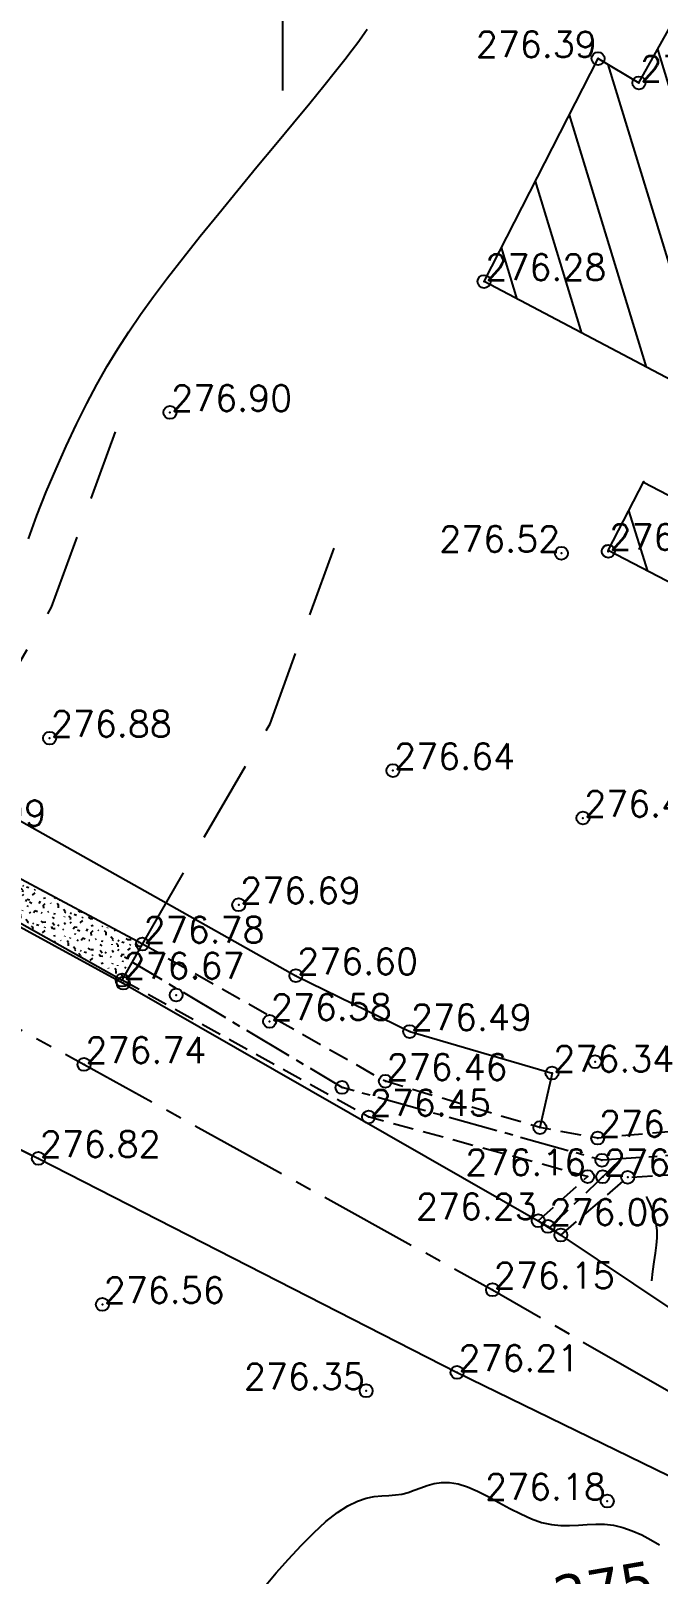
# Model space of a CAD drawing. Header units: millimetres. Extents: x 524954 to 526204, y 9523489 to 9524010.
# Drawn here: x 525290.3 to 525314.5, y 9523740.3 to 9523799.8 of the extents above; entities that cross this region are included whole.
import ezdxf
from ezdxf.enums import TextEntityAlignment as Align

# ---------------------------------------------------------------- set-up
doc = ezdxf.new("R2010")
doc.units = ezdxf.units.MM
doc.header["$PDMODE"] = 32
doc.header["$PDSIZE"] = 0.5
doc.linetypes.add('AXES2', pattern=[28.575, 19.05, -3.175, 3.175, -3.175])
doc.linetypes.add('CACHE2', pattern=[4.7625, 3.175, -1.5875])
for name, color, linetype in [('Axe_Route_Existante', 1, 'AXES2'), ('Bati', 6, 'Continuous'), ('Bati_H', 1, 'Continuous'), ('Bord_Route_Existante', 6, 'Continuous'), ('Borde_Piste', 7, 'CACHE2'), ('Caniveau', 5, 'CACHE2'), ('Carroyage(2)', 7, 'Continuous'), ('CN_01_00', 3, 'Continuous'), ('CN_02_00', 4, 'Continuous'), ('Cotation Courbes de niveau', 7, 'Continuous'), ('TopoAlt', 3, 'Continuous'), ('TOPOJIS', 7, 'Continuous')]:
    doc.layers.add(name, color=color, linetype=linetype)
doc.layers.add('Bord_Route_Existante_POLY3D', color=6, linetype='Continuous', plot=False)
doc.layers.add('Trottoir', color=7, linetype='Continuous', true_color=0xff6666)
doc.styles.add('Simplex 1.0', font='Simplex.shx', dxfattribs={"width": 0.99, "height": 1})
doc.styles.add('Verdana 1.0', font='verdana.ttf', dxfattribs={"width": 0.99, "height": 1})

# ---------------------------------------------------------------- blocks, each defined once
blk = doc.blocks.new('TCPOINT M')
at = {"color": 0}
blk.add_point((0, 0), dxfattribs=at)
at = {"layer": 'TopoAlt', "style": 'Simplex 1.0', "width": 0.99}
blk.add_attdef('ALT', (0.15, 0.15), '', height=1, dxfattribs=at)

msp = doc.modelspace()

# ---------------------------------------------------------------- hatches: boundary and pattern name
at = {"layer": 'Bati_H'}
h = msp.add_hatch(dxfattribs=at)
h.set_pattern_fill('_U', color=256, scale=2, angle=-72.98102, style=0, pattern_type=0)
h.set_pattern_definition([(287.018979527, (0, 0), (1.9124157077, 0.58537693926), [])])
h.paths.add_polyline_path([(525331.425, 9523798.704), (525322.695, 9523782.272), (525307.769, 9523790.138), (525312.166, 9523798.735), (525313.744, 9523797.799), (525318.176, 9523805.735), (525318.179, 9523805.741)])
h = msp.add_hatch(dxfattribs=at)
h.set_pattern_fill('_U', color=256, scale=2, angle=-72.48628, style=0, pattern_type=0)
h.set_pattern_definition([(287.513722542, (0, 0), (1.9072898066, 0.60186841892), [])])
h.paths.add_polyline_path([(525321.671, 9523778.362), (525320.307, 9523775.739), (525312.553, 9523779.772), (525313.936, 9523782.431), (525313.918, 9523782.395)])
at = {"layer": 'Caniveau', "linetype": 'ByBlock', "ltscale": 0.25}
h = msp.add_hatch(dxfattribs=at)
h.set_pattern_fill('HAIE', color=256, scale=1.5, angle=15, style=0)
h.set_pattern_definition([(124.29004622, (1.014315, 0.277555), (-15.293218087377, 22.30173716473923), [0.0905085, -31.69392165]), (176.565051177, (0.2734, 1.4903), (-1.448888739435, -0.388228567652), [0.094695, -4.64872149026]), (121.927513064, (0.17885, 1.496014), (-10.8425263371845, 17.28263934204195), [0.10269, -35.95975584045]), (126.250505507, (0.631744, 0.169275), (-4.8389203171242, 6.4679865618761), [0.1297425, -28.8400693737]), (43.4429286244, (0.21172, 0.96068), (13.6084047277852, 12.96384668075138), [0.11664, -40.82539219185]), (98.6598082541, (0.22912, 0.84592), (-0.3882285676543, 1.448888739434), [0.11607, -13.4670077072]), (43.0724869359, (0.83904, 1.70824), (16.1179536390994, 15.18919255559585), [0.0726255, -25.4273745]), (84.4439547804, (1.2538, 0.40807), (0.2842030364745, 4.7348947859612), [0.07305, -12.74295561798]), (137.905242923, (1.256676, 0.479656), (-4.0624631818282, 3.57020908299136), [0.086475, -30.28621009695]), (150, (1.2926, 0.6264), (-1.44888873943, -0.38822856765), [0.0544155, -2.06690484356]), (171.250505507, (1.131025, 1.543215), (-25.89981980446587, 3.93056409362894), [0.116805, -40.85269585125]), (60, (0.9734, 1.4876), (-0.38822856765, 1.44888873943), [0.084633, -2.03668734356]), (63.3664606634, (1.04099, 1.2846), (7.0363926348268, 14.3087098890701), [0.05142, -18.0109718682]), (49.6951535312, (1.11781, 1.03094), (11.7712874207194, 14.02450685250895), [0.067575, -23.6495074512]), (143.290163192, (0.422714, 1.609965), (-7.7366977959753, 5.69152942658283), [0.06918, -36.2419753107]), (87.2553283749, (0.785944, 0.848996), (1.60119268767716, 34.5931522410971), [0.11217, -39.2610442452]), (130.346175942, (0.79134, 0.96101), (-2.2253458747472, 2.50954891121583), [0.08988, -31.4458140624]), (130.016893478, (1.06139, 0.69732), (-2.2253458747352, 2.5095489112154), [0.13194, -24.6974780358]), (56.1859251657, (1.03597, 0.65945), (1.060660171784, 1.837117307093), [0.045405, -15.89981371905]), (78.434948823, (1.0232, 0.49226), (-0.388228567653, 1.448888739434), [0.0286695, -3.32543246625]), (146.185925166, (0.63713, 0.44636), (-1.8371173070985, 1.0606601717743), [0.090855, -15.85436371905]), (174.44395478, (0.67993, 0.61705), (-4.7348947859592, 0.2842030365075), [0.073053, -12.74295261798]), (34.7988763545, (0.392334, 0.69927), (14.38486186310108, 10.06606920187948), [0.050085, -39.8059057668]), (131.565051177, (0.5082, 1.0268), (-1.837117307086, 1.060660171782), [0.0286695, -3.32543246625]), (60, (0.6443, 1.196), (-0.38822856765, 1.44888873943), [0.0362775, -2.08504284356]), (71.309932474, (0.8487, 1.12684), (0.672431604126, 3.28600604652), [0.0308685, -5.3774584132]), (146.185925166, (0.60991, 1.45669), (-1.8371173070985, 1.0606601717743), [0.045465, -15.89975371905]), (15, (0.216, 1.2225), (-0.38822856765, 1.44888873943), [0.075, -1.425]), (161.309932474, (0.03296, 0.1739), (-3.28600604652, 0.672431604126), [0.092355, -5.3159719132]), (158.130102354, (-0.01632, 0.7048), (-5.123123353604, 1.73309177592), [0.106836, -7.393164]), (51.3843518158, (-0.178414, 0.66585), (4.63086925477394, 5.8995804889095), [0.1008255, -35.3004456636]), (151.73570459, (-0.18076, 0.988105), (-29.0056483458238, 15.52167400838734), [0.099864, -34.91798859]), (40.7099537808, (-0.21255, 1.33803), (2.5095489112126, 2.2253458747396), [0.13764, -44.81233219125]), (142.405356631, (0.18647, 0.29455), (-19.53585877371486, 14.9532679362278), [0.0915, -32.0099018385]), (60, (0.2564, 0.0833), (-0.38822856765, 1.44888873943), [0.0423165, -2.07900384355]), (168.434948823, (0.15775, 0.6497), (-1.448888739433, -0.388228567656), [0.0381525, -3.31594946625]), (182.471192291, (0.30467, 0.29967), (-7.632672264823, -0.492254098855), [0.11832, -13.71099668593]), (60, (0.0374, 1.0194), (-0.38822856765, 1.44888873943), [0.1060665, -2.01525384356])])
h.paths.add_polyline_path([(525294.579, 9523764.589), (525286.15, 9523769.083), (525285.519, 9523767.841), (525293.799, 9523763.199)])

# ---------------------------------------------------------------- linework, layer by layer
at = {"layer": 'Axe_Route_Existante', "ltscale": 0.2, "flags": 128}
msp.add_lwpolyline([(525160.389, 9523785.573), (525205.797, 9523788.476), (525217.621, 9523788.238), (525236.372, 9523785.487), (525254.986, 9523779.404), (525273.087, 9523770.44), (525292.33, 9523759.946), (525308.092, 9523751.255), (525324.048, 9523742.079), (525331.063, 9523738.206), (525341.621, 9523732.26), (525352.065, 9523726.389), (525361.763, 9523720.953), (525371.128, 9523715.674), (525380.291, 9523710.543), (525400.244, 9523698.831), (525414.858, 9523691.369), (525425.413, 9523686.737), (525431.187, 9523683.889)], dxfattribs=at)
at = {"layer": 'Bati', "flags": 128}
for points in [[(525331.425, 9523798.704), (525322.695, 9523782.272), (525307.769, 9523790.138), (525312.166, 9523798.735), (525313.744, 9523797.799), (525318.176, 9523805.735), (525318.179, 9523805.741)], [(525321.671, 9523778.362), (525320.307, 9523775.739), (525312.553, 9523779.772), (525313.936, 9523782.431), (525313.918, 9523782.395)]]:
    msp.add_lwpolyline(points, close=True, dxfattribs=at)
at = {"layer": 'Bord_Route_Existante', "flags": 128}
for points in [[(525223.837, 9523793.03), (525235.719, 9523792.006), (525246.137, 9523789.401), (525250.161, 9523787.597), (525257.166, 9523783.785), (525275.212, 9523773.506), (525275.212, 9523773.506), (525285.425, 9523767.672), (525293.84, 9523763.083), (525309.856, 9523753.919), (525310.729, 9523753.366), (525319.14, 9523747.738), (525328.11, 9523742.331), (525328.11, 9523742.331), (525328.11, 9523742.331), (525336.826, 9523737.429), (525346.028, 9523732.316), (525354.526, 9523727.648)], [(525279.275, 9523738.75), (525269.224, 9523746.013), (525260.296, 9523750.907), (525260.296, 9523750.907), (525260.296, 9523750.907), (525249.386, 9523756.998), (525249.386, 9523756.998), (525237.175, 9523763.898), (525237.194, 9523764.044), (525241.682, 9523772.358), (525243.437, 9523774.035), (525246.002, 9523775.33), (525249.388, 9523776.099), (525253.199, 9523775.441), (525270.632, 9523766.582), (525281.73, 9523760.714), (525290.568, 9523756.324), (525306.727, 9523748.07), (525323.073, 9523740.103)]]:
    msp.add_lwpolyline(points, dxfattribs=at)
at = {"layer": 'Bord_Route_Existante_POLY3D'}
for points in [[(525223.846, 9523793.096, 278.57), (525235.719, 9523792.006, 278.18), (525246.137, 9523789.401, 277.89), (525250.161, 9523787.597, 277.78), (525257.166, 9523783.785, 277.56), (525275.212, 9523773.506, 277.13), (525285.425, 9523767.672, 276.97), (525293.84, 9523763.083, 276.63), (525309.856, 9523753.919, 276.23), (525310.239, 9523753.698, 276.06), (525310.729, 9523753.366, 276.19), (525319.14, 9523747.738, 275.68), (525328.11, 9523742.331, 275.43), (525336.826, 9523737.429, 275.38), (525346.028, 9523732.316, 275.46), (525354.526, 9523727.648, 275.47)], [(525279.275, 9523738.75, 276.9), (525269.224, 9523746.013, 276.92), (525268.338, 9523746.539, 276.96), (525260.296, 9523750.907, 277.14), (525249.386, 9523756.998, 277.46), (525237.175, 9523763.898, 277.84), (525237.194, 9523764.044, 277.83), (525237.634, 9523764.809, 277.82), (525241.682, 9523772.358, 277.98), (525243.437, 9523774.035, 278.02), (525246.002, 9523775.33, 278.05), (525249.388, 9523776.099, 278), (525253.199, 9523775.441, 277.91), (525270.632, 9523766.582, 277.43), (525281.73, 9523760.714, 277.24), (525284.879, 9523759.079, 277.13), (525290.568, 9523756.324, 276.82), (525306.727, 9523748.07, 276.21), (525323.073, 9523740.103, 275.6)]]:
    msp.add_polyline3d(points, dxfattribs=at)
at = {"layer": 'Borde_Piste', "flags": 128}
for points in [[(525286.15, 9523769.083), (525291.077, 9523777.579), (525293.548, 9523784.347)], [(525294.579, 9523764.589), (525299.507, 9523773.085), (525301.978, 9523779.853)]]:
    msp.add_lwpolyline(points, dxfattribs=at)
at = {"layer": 'Caniveau', "linetype": 'ByBlock', "ltscale": 0.25, "flags": 128}
msp.add_lwpolyline([(525294.579, 9523764.589), (525286.15, 9523769.083), (525285.519, 9523767.841), (525293.799, 9523763.199), (525294.579, 9523764.589)], dxfattribs=at)
at = {"layer": 'Caniveau', "ltscale": 0.25, "flags": 128}
for points in [[(525328.038, 9523756.869), (525321.737, 9523757.966), (525312.151, 9523757.104), (525309.922, 9523757.509), (525303.957, 9523759.296), (525294.579, 9523764.589)], [(525309.856, 9523753.919), (525311.76, 9523755.62), (525303.307, 9523757.92), (525293.799, 9523763.199)], [(525310.729, 9523753.366), (525313.314, 9523755.593), (525321.755, 9523756.142), (525327.982, 9523755.338)]]:
    msp.add_lwpolyline(points, dxfattribs=at)
at = {"layer": 'Caniveau', "color": 4, "linetype": 'AXES2', "ltscale": 0.1, "flags": 128}
for points in [[(525328.021, 9523756.065), (525326.334, 9523756.363), (525324.543, 9523756.565), (525322.083, 9523756.914), (525312.316, 9523756.253), (525302.284, 9523759.06), (525294.189, 9523763.894)], [(525313.064, 9523756.303), (525310.293, 9523753.642)]]:
    msp.add_lwpolyline(points, dxfattribs=at)
at = {"layer": 'Carroyage(2)'}
msp.add_line((525300, 9523797.5), (525300, 9523802.5), dxfattribs=at)
at = {"layer": 'CN_01_00', "elevation": 277, "flags": 128}
msp.add_lwpolyline([(525290.181, 9523780.217), (525290.51, 9523781.119), (525290.868, 9523782.024), (525291.246, 9523782.919), (525291.638, 9523783.794), (525292.036, 9523784.635), (525292.434, 9523785.43), (525292.827, 9523786.172), (525293.222, 9523786.871), (525293.627, 9523787.543), (525294.053, 9523788.204), (525294.509, 9523788.87), (525295.004, 9523789.556), (525295.548, 9523790.277), (525296.15, 9523791.05), (525296.814, 9523791.884), (525297.525, 9523792.762), (525298.261, 9523793.662), (525299.002, 9523794.56), (525299.725, 9523795.435), (525300.411, 9523796.263), (525301.038, 9523797.023), (525301.585, 9523797.69), (525302.036, 9523798.248), (525302.397, 9523798.704), (525302.68, 9523799.07), (525302.895, 9523799.358), (525303.055, 9523799.579), (525303.17, 9523799.746), (525303.252, 9523799.872)], dxfattribs=at)
at = {"layer": 'CN_02_00', "elevation": 276, "flags": 128}
for points in [[(525314.237, 9523751.597), (525314.277, 9523751.964), (525314.33, 9523752.334), (525314.38, 9523752.668), (525314.422, 9523752.975), (525314.445, 9523753.263), (525314.443, 9523753.539), (525314.409, 9523753.809), (525314.348, 9523754.072), (525314.266, 9523754.323), (525314.171, 9523754.56), (525314.068, 9523754.78), (525314.032, 9523754.848)], [(525299.288, 9523739.803), (525299.745, 9523740.335), (525300.224, 9523740.873), (525300.711, 9523741.397), (525301.195, 9523741.884), (525301.664, 9523742.315), (525302.105, 9523742.668), (525302.509, 9523742.928), (525302.878, 9523743.105), (525303.215, 9523743.217), (525303.526, 9523743.28), (525303.815, 9523743.311), (525304.085, 9523743.326), (525304.342, 9523743.342), (525304.589, 9523743.377), (525304.832, 9523743.44), (525305.074, 9523743.526), (525305.32, 9523743.621), (525305.575, 9523743.711), (525305.842, 9523743.785), (525306.128, 9523743.828), (525306.435, 9523743.829), (525306.768, 9523743.775), (525307.131, 9523743.657), (525307.518, 9523743.487), (525307.923, 9523743.281), (525308.339, 9523743.055), (525308.76, 9523742.826), (525309.18, 9523742.611), (525309.591, 9523742.424), (525309.987, 9523742.284), (525310.363, 9523742.2), (525310.723, 9523742.164), (525311.07, 9523742.162), (525311.408, 9523742.18), (525311.742, 9523742.205), (525312.077, 9523742.221), (525312.416, 9523742.216), (525312.763, 9523742.175), (525313.122, 9523742.088), (525313.487, 9523741.96), (525313.849, 9523741.8), (525314.203, 9523741.618), (525314.54, 9523741.421)]]:
    msp.add_lwpolyline(points, dxfattribs=at)
at = {"layer": 'Trottoir', "flags": 128}
for points in [[(525283.706, 9523772.799), (525295.501, 9523766.177)], [(525295.501, 9523766.177), (525300.501, 9523763.369), (525304.896, 9523761.214), (525310.39, 9523759.613), (525310.39, 9523759.613), (525309.922, 9523757.509)]]:
    msp.add_lwpolyline(points, dxfattribs=at)

# ---------------------------------------------------------------- block references
at = {"layer": 'TOPOJIS'}
ref = msp.add_blockref('TCPOINT M', (525312.166, 9523798.735, 276.39), dxfattribs=at)
ref.add_attrib('ALT', '276.39', dxfattribs={"layer": 'TopoAlt', "height": 1, "style": 'Simplex 1.0', "width": 0.99}).set_placement((525312.116, 9523798.785, 276.39), align=Align.RIGHT)
ref = msp.add_blockref('TCPOINT M', (525313.744, 9523797.799, 276.63), dxfattribs=at)
ref.add_attrib('ALT', '276.63', (525313.794, 9523797.849, 276.63), dxfattribs={"layer": 'TopoAlt', "height": 1, "style": 'Simplex 1.0', "width": 0.99})
ref = msp.add_blockref('TCPOINT M', (525307.769, 9523790.138, 276.28), dxfattribs=at)
ref.add_attrib('ALT', '276.28', (525307.819, 9523790.188, 276.28), dxfattribs={"layer": 'TopoAlt', "height": 1, "style": 'Simplex 1.0', "width": 0.99})
ref = msp.add_blockref('TCPOINT M', (525295.642, 9523785.091, 276.9), dxfattribs=at)
ref.add_attrib('ALT', '276.90', (525295.692, 9523785.141, 276.9), dxfattribs={"layer": 'TopoAlt', "height": 1, "style": 'Simplex 1.0', "width": 0.99})
ref = msp.add_blockref('TCPOINT M', (525310.753, 9523779.659, 276.52), dxfattribs=at)
ref.add_attrib('ALT', '276.52', dxfattribs={"layer": 'TopoAlt', "height": 1, "style": 'Simplex 1.0', "width": 0.99}).set_placement((525310.703, 9523779.709, 276.52), align=Align.RIGHT)
ref = msp.add_blockref('TCPOINT M', (525312.557, 9523779.737, 276.53), dxfattribs=at)
ref.add_attrib('ALT', '276.53', (525312.607, 9523779.787, 276.53), dxfattribs={"layer": 'TopoAlt', "height": 1, "style": 'Simplex 1.0', "width": 0.99})
for p in [(525312.56, 9523779.733, 276.53), (525293.84, 9523763.083, 276.63), (525295.883, 9523762.624, 275.53), (525312.048, 9523760.052, 276.22), (525302.284, 9523759.06, 275.3), (525309.922, 9523757.509, 276.28), (525312.316, 9523756.253, 275.01), (525313.314, 9523755.593, 276.11), (525310.729, 9523753.366, 276.19)]:
    msp.add_blockref('TCPOINT M', p, dxfattribs=at)
ref = msp.add_blockref('TCPOINT M', (525290.998, 9523772.529, 276.88), dxfattribs=at)
ref.add_attrib('ALT', '276.88', (525291.048, 9523772.579, 276.88), dxfattribs={"layer": 'TopoAlt', "height": 1, "style": 'Simplex 1.0', "width": 0.99})
ref = msp.add_blockref('TCPOINT M', (525304.247, 9523771.277, 276.64), dxfattribs=at)
ref.add_attrib('ALT', '276.64', (525304.297, 9523771.327, 276.64), dxfattribs={"layer": 'TopoAlt', "height": 1, "style": 'Simplex 1.0', "width": 0.99})
ref = msp.add_blockref('TCPOINT M', (525286.15, 9523769.083, 276.99), dxfattribs=at)
ref.add_attrib('ALT', '276.99', (525286.2, 9523769.133, 276.99), dxfattribs={"layer": 'TopoAlt', "height": 1, "style": 'Simplex 1.0', "width": 0.99})
ref = msp.add_blockref('TCPOINT M', (525311.582, 9523769.449, 276.46), dxfattribs=at)
ref.add_attrib('ALT', '276.46', (525311.632, 9523769.499, 276.46), dxfattribs={"layer": 'TopoAlt', "height": 1, "style": 'Simplex 1.0', "width": 0.99})
ref = msp.add_blockref('TCPOINT M', (525298.3, 9523766.104, 276.69), dxfattribs=at)
ref.add_attrib('ALT', '276.69', (525298.35, 9523766.154, 276.69), dxfattribs={"layer": 'TopoAlt', "height": 1, "style": 'Simplex 1.0', "width": 0.99})
ref = msp.add_blockref('TCPOINT M', (525294.579, 9523764.589, 276.78), dxfattribs=at)
ref.add_attrib('ALT', '276.78', (525294.629, 9523764.639, 276.78), dxfattribs={"layer": 'TopoAlt', "height": 1, "style": 'Simplex 1.0', "width": 0.99})
ref = msp.add_blockref('TCPOINT M', (525293.799, 9523763.199, 276.67), dxfattribs=at)
ref.add_attrib('ALT', '276.67', (525293.849, 9523763.249, 276.67), dxfattribs={"layer": 'TopoAlt', "height": 1, "style": 'Simplex 1.0', "width": 0.99})
ref = msp.add_blockref('TCPOINT M', (525300.501, 9523763.369, 276.6), dxfattribs=at)
ref.add_attrib('ALT', '276.60', (525300.551, 9523763.419, 276.6), dxfattribs={"layer": 'TopoAlt', "height": 1, "style": 'Simplex 1.0', "width": 0.99})
ref = msp.add_blockref('TCPOINT M', (525299.489, 9523761.606, 276.58), dxfattribs=at)
ref.add_attrib('ALT', '276.58', (525299.539, 9523761.656, 276.58), dxfattribs={"layer": 'TopoAlt', "height": 1, "style": 'Simplex 1.0', "width": 0.99})
ref = msp.add_blockref('TCPOINT M', (525304.896, 9523761.214, 276.49), dxfattribs=at)
ref.add_attrib('ALT', '276.49', (525304.946, 9523761.264, 276.49), dxfattribs={"layer": 'TopoAlt', "height": 1, "style": 'Simplex 1.0', "width": 0.99})
ref = msp.add_blockref('TCPOINT M', (525292.33, 9523759.946, 276.74), dxfattribs=at)
ref.add_attrib('ALT', '276.74', (525292.38, 9523759.996, 276.74), dxfattribs={"layer": 'TopoAlt', "height": 1, "style": 'Simplex 1.0', "width": 0.99})
ref = msp.add_blockref('TCPOINT M', (525310.39, 9523759.613, 276.34), dxfattribs=at)
ref.add_attrib('ALT', '276.34', (525310.44, 9523759.663, 276.34), dxfattribs={"layer": 'TopoAlt', "height": 1, "style": 'Simplex 1.0', "width": 0.99})
ref = msp.add_blockref('TCPOINT M', (525303.957, 9523759.296, 276.46), dxfattribs=at)
ref.add_attrib('ALT', '276.46', (525304.007, 9523759.346, 276.46), dxfattribs={"layer": 'TopoAlt', "height": 1, "style": 'Simplex 1.0', "width": 0.99})
ref = msp.add_blockref('TCPOINT M', (525303.307, 9523757.92, 276.45), dxfattribs=at)
ref.add_attrib('ALT', '276.45', (525303.357, 9523757.97, 276.45), dxfattribs={"layer": 'TopoAlt', "height": 1, "style": 'Simplex 1.0', "width": 0.99})
ref = msp.add_blockref('TCPOINT M', (525312.151, 9523757.104, 276.02), dxfattribs=at)
ref.add_attrib('ALT', '276.02', (525312.201, 9523757.154, 276.02), dxfattribs={"layer": 'TopoAlt', "height": 1, "style": 'Simplex 1.0', "width": 0.99})
ref = msp.add_blockref('TCPOINT M', (525290.568, 9523756.324, 276.82), dxfattribs=at)
ref.add_attrib('ALT', '276.82', (525290.618, 9523756.374, 276.82), dxfattribs={"layer": 'TopoAlt', "height": 1, "style": 'Simplex 1.0', "width": 0.99})
ref = msp.add_blockref('TCPOINT M', (525311.76, 9523755.62, 276.16), dxfattribs=at)
ref.add_attrib('ALT', '276.16', dxfattribs={"layer": 'TopoAlt', "height": 1, "style": 'Simplex 1.0', "width": 0.99}).set_placement((525311.71, 9523755.67, 276.16), align=Align.RIGHT)
ref = msp.add_blockref('TCPOINT M', (525312.346, 9523755.614, 276.02), dxfattribs=at)
ref.add_attrib('ALT', '276.02', (525312.396, 9523755.664, 276.02), dxfattribs={"layer": 'TopoAlt', "height": 1, "style": 'Simplex 1.0', "width": 0.99})
ref = msp.add_blockref('TCPOINT M', (525309.856, 9523753.919, 276.23), dxfattribs=at)
ref.add_attrib('ALT', '276.23', dxfattribs={"layer": 'TopoAlt', "height": 1, "style": 'Simplex 1.0', "width": 0.99}).set_placement((525309.806, 9523753.969, 276.23), align=Align.RIGHT)
ref = msp.add_blockref('TCPOINT M', (525310.239, 9523753.698, 276.06), dxfattribs=at)
ref.add_attrib('ALT', '276.06', (525310.289, 9523753.748, 276.06), dxfattribs={"layer": 'TopoAlt', "height": 1, "style": 'Simplex 1.0', "width": 0.99})
ref = msp.add_blockref('TCPOINT M', (525308.092, 9523751.255, 276.15), dxfattribs=at)
ref.add_attrib('ALT', '276.15', (525308.142, 9523751.305, 276.15), dxfattribs={"layer": 'TopoAlt', "height": 1, "style": 'Simplex 1.0', "width": 0.99})
ref = msp.add_blockref('TCPOINT M', (525293.038, 9523750.689, 276.56), dxfattribs=at)
ref.add_attrib('ALT', '276.56', (525293.088, 9523750.739, 276.56), dxfattribs={"layer": 'TopoAlt', "height": 1, "style": 'Simplex 1.0', "width": 0.99})
ref = msp.add_blockref('TCPOINT M', (525306.727, 9523748.07, 276.21), dxfattribs=at)
ref.add_attrib('ALT', '276.21', (525306.777, 9523748.12, 276.21), dxfattribs={"layer": 'TopoAlt', "height": 1, "style": 'Simplex 1.0', "width": 0.99})
ref = msp.add_blockref('TCPOINT M', (525303.216, 9523747.36, 276.35), dxfattribs=at)
ref.add_attrib('ALT', '276.35', dxfattribs={"layer": 'TopoAlt', "height": 1, "style": 'Simplex 1.0', "width": 0.99}).set_placement((525303.166, 9523747.41, 276.35), align=Align.RIGHT)
ref = msp.add_blockref('TCPOINT M', (525312.521, 9523743.106, 276.18), dxfattribs=at)
ref.add_attrib('ALT', '276.18', dxfattribs={"layer": 'TopoAlt', "height": 1, "style": 'Simplex 1.0', "width": 0.99}).set_placement((525312.471, 9523743.156, 276.18), align=Align.RIGHT)

# ---------------------------------------------------------------- texts
at = {"layer": 'Cotation Courbes de niveau', "style": 'Verdana 1.0', "width": 0.99}
msp.add_text('275', height=1.5, rotation=9.6319, dxfattribs=at).set_placement((525312.392, 9523739.767, 275), align=Align.MIDDLE_CENTER)

doc.saveas('drawing.dxf')
